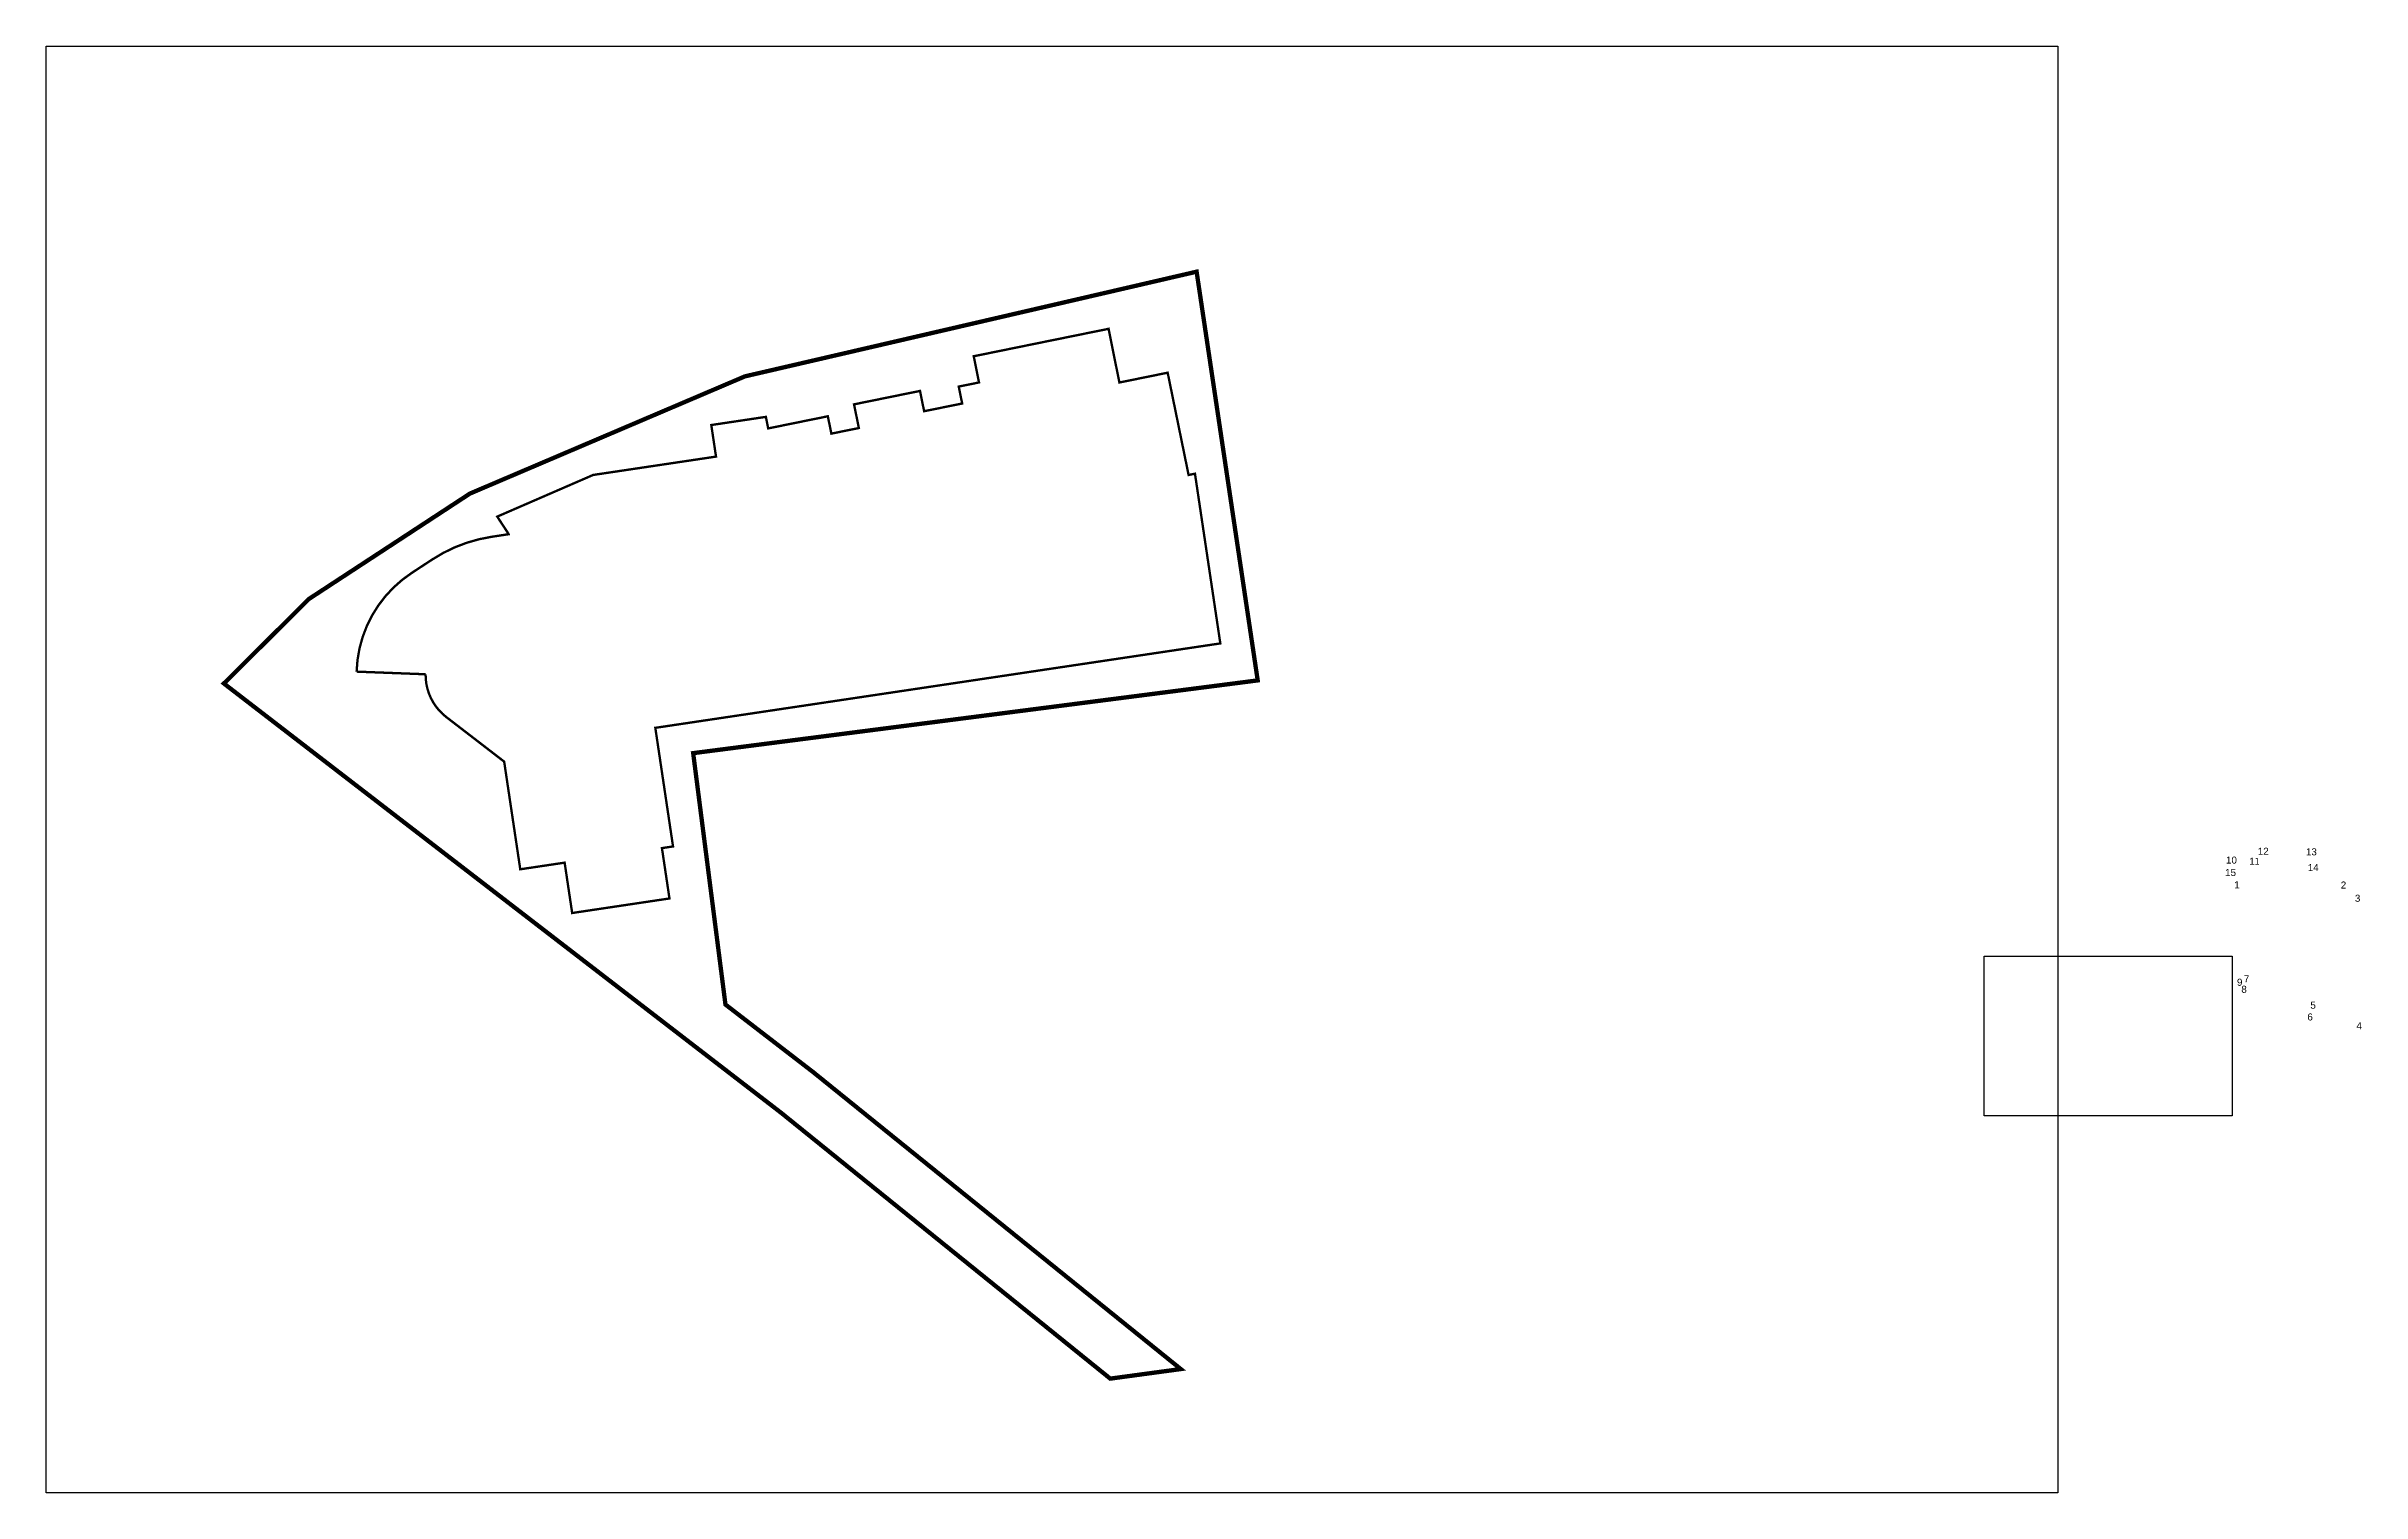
# Model space of a CAD drawing. Header units: millimetres. Extents: x 2463 to 59352, y -11079 to 11941.
# Drawn here: x 4519 to 5504, y 1462 to 2078 of the extents above; entities that cross this region are included whole.
import ezdxf

# ---------------------------------------------------------------- set-up
doc = ezdxf.new("R2010")
doc.units = ezdxf.units.MM
doc.header["$LTSCALE"] = 10
doc.linetypes.add('ACAD_ISO04W100', pattern=[30, 24, -3, 0, -3])
doc.linetypes.add('DASH', pattern=[0.35, 0.25, -0.1])
for name, color, linetype in [('地下车库轮廓线', 5, 'Continuous'), ('标准图框-禹川', 7, 'Continuous'), ('用地', 7, 'Continuous')]:
    doc.layers.add(name, color=color, linetype=linetype)
doc.styles.get("Standard").update_dxf_attribs({"font": 'arial.ttf'})
picture_1 = doc.add_image_def('image2.png', size_in_pixel=(766, 493))
picture_2 = doc.add_image_def('image7.png', size_in_pixel=(3833, 3028))

msp = doc.modelspace()

# ---------------------------------------------------------------- linework, layer by layer
at = {"layer": '地下车库轮廓线', "linetype": 'DASH', "ltscale": 0.001, "const_width": 1}
msp.add_lwpolyline([(4742.55, 1708.9), (4783.95, 1715.09), (4780.75, 1736.52), (4785.47, 1737.23), (4777.93, 1787.71), (5018.36, 1823.64), (5007.57, 1895.88), (5004.86, 1895.32), (4995.95, 1938.86), (4975.41, 1934.68), (4970.81, 1957.54), (4944.54, 1952.2), (4932.85, 1949.82), (4913.42, 1945.86), (4915.68, 1934.71), (4907.05, 1932.95), (4908.51, 1925.75), (4892.32, 1922.46), (4890.56, 1931.1), (4862.49, 1925.39), (4864.54, 1915.31), (4852.85, 1912.93), (4851.34, 1920.31), (4825.97, 1915.15), (4824.97, 1920.06), (4801.75, 1916.59), (4803.76, 1903.15), (4751.48, 1895.34), (4710.66, 1877.61), (4715.5, 1870.22), (4715.52, 1870.12), (4708.29, 1869.02, 0.10826), (4683.1, 1859.42), (4674.31, 1853.66, 0.245582), (4650.82, 1811.63), (4680.18, 1810.51, 0.235918), (4688.98, 1792.3), (4701.3, 1782.82), (4713.61, 1773.33), (4720.46, 1727.51), (4739.34, 1730.33)], format="xyb", close=True, dxfattribs=at)
at = {"layer": '用地', "color": 1, "linetype": 'ACAD_ISO04W100', "ltscale": 0.05, "const_width": 1.84, "flags": 128}
msp.add_lwpolyline([(5008.27, 1981.85), (4816.07, 1937.3), (4699.04, 1887.41), (4630.55, 1842.57), (4594.34, 1806.58), (4831.4, 1623.92), (4971.52, 1510.73), (5001.54, 1514.8), (4845.05, 1641.22), (4807.78, 1669.94), (4794.04, 1776.94), (5034.27, 1807.9)], close=True, dxfattribs=at)

# ---------------------------------------------------------------- texts
at = {"char_height": 3, "attachment_point": 1}
for s, insert in [('{\\C1;12}', (5459.83, 1736.67)), ('{\\C1;13}', (5480.32, 1736.44)), ('{\\C1;15}', (5445.91, 1727.63)), ('{\\C1;10}', (5446.3, 1732.93)), ('{\\C1;1\\fSimSun|b0|i0|c134|p2;1}', (5456.25, 1732.44)), ('{\\C1;14}', (5481.11, 1729.75)), ('{\\C1;1}', (5449.79, 1722.43)), ('{\\C1;2}', (5495.14, 1722.29)), ('{\\C1;3}', (5501.15, 1716.69)), ('{\\C1;9}', (5450.97, 1680.93)), ('{\\C1;8}', (5452.84, 1677.93)), ('{\\C1;7}', (5453.9, 1682.41)), ('{\\C1;6}', (5480.93, 1666.16)), ('{\\C1;5}', (5482.22, 1671.16)), ('{\\C1;4}', (5501.85, 1662.42))]:
    msp.add_mtext_dynamic_manual_height_columns(s, width=5, gutter_width=12.5, heights=[0], dxfattribs=dict(at, insert=insert))

# ---------------------------------------------------------------- pictures from other files: only their frames are drawn
image = msp.add_image(picture_1, insert=(5343.38, 1622.58), size_in_units=(105.5, 67.9))
image.dxf.flags = 7
at = {"layer": '标准图框-禹川', "color": 18, "true_color": 0x000000}
image = msp.add_image(picture_2, insert=(4294.32, 1432.17), size_in_units=(1318.23, 1041.38), dxfattribs=at)
image.set_boundary_path([(652.14, 1150.28), (3141.216, 2940.25)])

doc.saveas('drawing.dxf')
